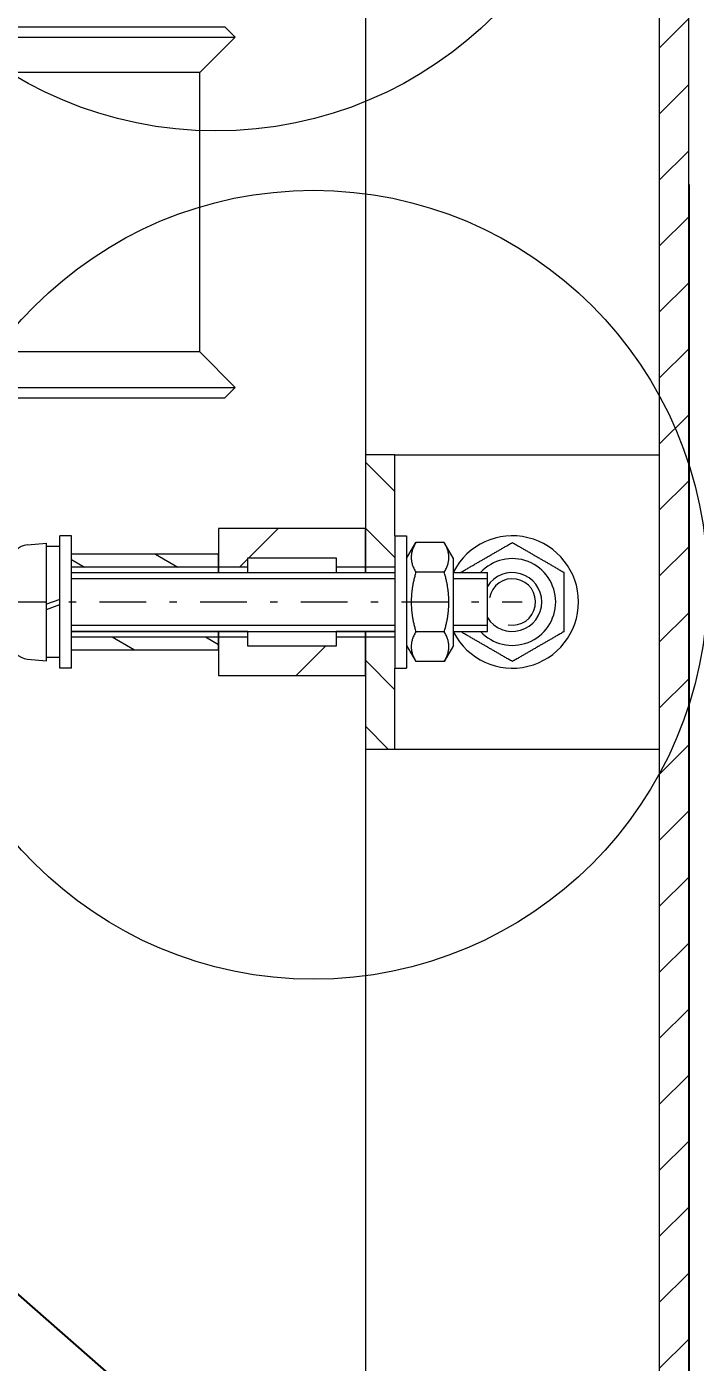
# Model space of a CAD drawing. Header units: millimetres. Extents: x 651 to 8859, y -354 to 894.
# Drawn here: x 2708.7 to 2717.8, y 67.32 to 85.48 of the extents above; entities that cross this region are included whole.
import ezdxf
from ezdxf import colors
from ezdxf.entities.mleader import LeaderData, LeaderLine
from ezdxf.math import Vec2, Vec3

# ---------------------------------------------------------------- set-up
doc = ezdxf.new("R2010")
doc.units = ezdxf.units.MM
doc.linetypes.add('DASHDOT2', pattern=[12.7, 6.35, -3.175, 0, -3.175])
doc.layers.get('0').update_dxf_attribs({"lineweight": 18})
for name, color, linetype, lineweight in [('cienka', 7, 'Continuous', 9), ('Kreskowanie (ISO)', 7, 'Continuous', 9), ('Widoczne (ISO)', 7, 'Continuous', 18), ('Widoczne wąskie (ISO)', 7, 'Continuous', 9)]:
    doc.layers.add(name, color=color, linetype=linetype, lineweight=lineweight)
doc.styles.get("Standard").update_dxf_attribs({"font": 'tahoma.ttf'})
doc.dimstyles.new('5', dxfattribs={"dimtxt": 3, "dimasz": 2.5, "dimexe": 0.18, "dimexo": 0.0625, "dimgap": 0.09, "dimtad": 0, "dimtih": 1, "dimtoh": 1, "dimdec": 0, "dimlfac": 5, "dimzin": 0, "dimdsep": 46, "dimtxsty": 'Standard', "dimcen": 0.09, "dimadec": 0, "dimazin": 0, "dimtfac": 1, "dimtdec": 0, "dimtofl": 0, "dimtmove": 0, "dimatfit": 3, "dimfxl": 1, "dimtolj": 1, "dimtzin": 0, "dimarcsym": 0})

# ---------------------------------------------------------------- blocks, each defined once
blk = doc.blocks.new('*U222')
at = {"layer": 'Widoczne wąskie (ISO)', "color": 0, "linetype": 'DASHDOT2', "ltscale": 0.1, "transparency": 16777216}
blk.add_line((-3.58, 0), (3.543, 0), dxfattribs=at)
blk = doc.blocks.new('_Dot')
at = {"color": 0, "linetype": 'ByBlock', "lineweight": -2}
blk.add_line((-0.5, 0), (-1, 0), dxfattribs=at)
at = {"color": 0, "linetype": 'ByBlock', "const_width": 0.5}
blk.add_lwpolyline([(-0.25, 0, 1), (0.25, 0, 1)], format="xyb", close=True, dxfattribs=at)
blk = doc.blocks.new('*D304')
at = {"layer": 'cienka', "color": 0, "lineweight": -2, "transparency": 16777216}
for p, q in [((2596.908, 83.338), (2596.908, 30.838)), ((2717.708, 83.338), (2717.708, 30.838)), ((2599.408, 31.018), (2653.976, 31.018)), ((2715.208, 31.018), (2660.64, 31.018))]:
    blk.add_line(p, q, dxfattribs=at)
at = {"layer": 'cienka', "color": 0, "transparency": 16777216}
for points in [[(2599.408, 31.435), (2599.408, 30.602), (2596.908, 31.018)], [(2715.208, 31.435), (2715.208, 30.602), (2717.708, 31.018)]]:
    blk.add_solid(points, dxfattribs=at)
at = {"layer": 'Defpoints', "color": 0, "transparency": 16777216}
for p in [(2596.908, 83.401), (2717.708, 83.401), (2717.708, 31.018)]:
    blk.add_point(p, dxfattribs=at)
at = {"layer": 'cienka', "color": 0, "transparency": 16777216, "insert": (2657.308, 31.018), "char_height": 3, "attachment_point": 5}
blk.add_mtext('\\A1;604', dxfattribs=at)

msp = doc.modelspace()

# ---------------------------------------------------------------- hatches: boundary and pattern name
at = {"layer": 'cienka'}
h = msp.add_hatch(dxfattribs=at)
h.set_pattern_fill('ANSI31', color=256, scale=0.2, angle=90.00021)
h.paths.add_polyline_path([(2713.708, 79.661), (2713.308, 79.661), (2713.308, 78.136), (2713.708, 78.136), (2713.708, 78.561)])
at = {"layer": 'Kreskowanie (ISO)'}
h = msp.add_hatch(dxfattribs=at)
h.set_pattern_fill('ANSI31', color=256, scale=0.2, style=0)
h.paths.add_polyline_path([(2717.708, 106.281), (2717.308, 106.281), (2717.308, 105.081), (2717.308, 91.321), (2717.308, 89.321), (2717.308, 62.521), (2717.308, 60.521), (2717.708, 60.521)])
h = msp.add_hatch(dxfattribs=at)
h.set_pattern_fill('ANSI31', color=256, scale=0.5)
h.paths.add_polyline_path([(2713.308, 77.185), (2712.908, 77.185), (2712.908, 77.061), (2711.708, 77.061), (2711.708, 77.185), (2711.308, 77.185), (2711.308, 76.661), (2713.308, 76.661)])
h.paths.add_polyline_path([(2711.708, 77.261), (2711.308, 77.261), (2711.308, 77.185), (2711.708, 77.185)])
h.paths.add_polyline_path([(2713.308, 77.185), (2712.908, 77.185)], flags=17)
h.paths.add_polyline_path([(2711.708, 78.261), (2712.908, 78.261), (2712.908, 78.061), (2713.308, 78.061), (2713.308, 78.661), (2711.308, 78.661), (2711.308, 78.311), (2711.308, 78.136), (2711.708, 78.136)])
h = msp.add_hatch(dxfattribs=at)
h.set_pattern_fill('ANSI31', color=256, scale=0.2, angle=105.00025)
h.paths.add_polyline_path([(2711.308, 77.185), (2709.308, 77.185), (2709.308, 77.011), (2711.308, 77.011)])
h.paths.add_polyline_path([(2711.308, 77.185), (2709.308, 77.185)], flags=17)
h.paths.add_polyline_path([(2711.308, 78.136), (2711.308, 78.311), (2709.308, 78.311), (2709.308, 78.136)])
h = msp.add_hatch(dxfattribs=at)
h.set_pattern_fill('ANSI31', color=256, scale=0.2, angle=90.00021)
h.paths.add_polyline_path([(2713.708, 78.136), (2713.308, 78.136), (2713.308, 78.061), (2713.708, 78.061)])
h.paths.add_polyline_path([(2713.708, 77.261), (2713.708, 76.761), (2713.708, 75.661), (2713.308, 75.661), (2713.308, 76.661), (2713.308, 77.261)])

# ---------------------------------------------------------------- linework, layer by layer
at = {"layer": 'Widoczne (ISO)'}
for p, q in [((2717.308, 106.281), (2717.308, 60.521)), ((2717.708, 60.521), (2717.708, 106.281)), ((2713.308, 89.321), (2713.308, 79.661)), ((2708.164, 85.485), (2711.393, 85.485)), ((2711.393, 85.485), (2711.535, 85.343)), ((2708.489, 85.343), (2711.535, 85.343)), ((2711.052, 84.861), (2711.535, 85.343)), ((2711.052, 84.861), (2708.072, 84.861)), ((2711.052, 81.061), (2711.052, 84.861)), ((2711.052, 81.061), (2708.072, 81.061)), ((2711.052, 81.061), (2711.535, 80.578)), ((2708.489, 80.578), (2711.535, 80.578)), ((2711.393, 80.436), (2711.535, 80.578)), ((2708.164, 80.436), (2711.393, 80.436)), ((2713.708, 79.661), (2713.308, 79.661)), ((2713.308, 79.661), (2713.308, 78.061)), ((2713.708, 78.561), (2713.708, 79.661)), ((2713.708, 79.661), (2717.308, 79.661)), ((2713.308, 78.661), (2711.308, 78.661)), ((2711.308, 78.661), (2711.308, 78.061)), ((2713.308, 78.061), (2713.308, 78.661)), ((2709.308, 78.561), (2709.148, 78.561)), ((2709.148, 76.761), (2709.148, 78.561)), ((2709.308, 77.261), (2709.308, 78.561)), ((2713.708, 78.561), (2713.708, 76.761)), ((2713.708, 78.561), (2713.868, 78.561)), ((2713.868, 78.561), (2713.868, 76.761)), ((2713.868, 78.561), (2713.868, 76.761)), ((2708.707, 78.438), (2708.968, 78.461)), ((2708.968, 76.861), (2708.968, 78.461)), ((2709.148, 78.416), (2708.968, 78.416)), ((2711.308, 78.311), (2709.308, 78.311)), ((2711.308, 78.061), (2711.308, 78.311)), ((2713.868, 78.251), (2713.994, 78.469)), ((2714.382, 78.469), (2713.994, 78.469)), ((2714.508, 78.251), (2714.382, 78.469)), ((2711.708, 78.261), (2712.908, 78.261)), ((2711.708, 78.061), (2711.708, 78.261)), ((2712.908, 78.261), (2712.908, 78.061)), ((2714.508, 77.071), (2714.508, 78.251)), ((2709.308, 78.061), (2711.308, 78.061)), ((2709.308, 78.061), (2713.708, 78.061)), ((2711.308, 78.061), (2711.708, 78.061)), ((2712.908, 78.061), (2713.308, 78.061)), ((2713.308, 78.061), (2713.708, 78.061)), ((2714.382, 78.065), (2713.994, 78.065)), ((2714.508, 78.061), (2714.968, 78.061)), ((2714.968, 77.261), (2714.968, 78.061)), ((2709.148, 77.697), (2708.968, 77.631)), ((2708.968, 77.559), (2709.148, 77.625)), ((2709.308, 76.761), (2709.308, 77.261)), ((2711.308, 77.261), (2709.308, 77.261)), ((2709.308, 77.261), (2713.708, 77.261)), ((2711.708, 77.261), (2711.308, 77.261)), ((2711.308, 77.261), (2711.308, 76.661)), ((2711.308, 77.011), (2711.308, 77.261)), ((2711.708, 77.061), (2711.708, 77.261)), ((2713.308, 77.261), (2712.908, 77.261)), ((2712.908, 77.261), (2712.908, 77.061)), ((2713.308, 76.661), (2713.308, 77.261)), ((2713.708, 77.261), (2713.308, 77.261)), ((2713.308, 77.261), (2713.308, 75.661)), ((2714.382, 77.256), (2713.994, 77.256)), ((2714.508, 77.261), (2714.968, 77.261)), ((2712.908, 77.061), (2711.708, 77.061)), ((2713.868, 77.071), (2713.994, 76.852)), ((2714.508, 77.071), (2714.382, 76.852)), ((2708.707, 76.883), (2708.968, 76.861)), ((2709.148, 76.906), (2708.968, 76.906)), ((2709.148, 76.761), (2709.148, 76.906)), ((2709.308, 77.011), (2711.308, 77.011)), ((2714.382, 76.852), (2713.994, 76.852)), ((2709.308, 76.761), (2709.148, 76.761)), ((2709.308, 76.761), (2709.148, 76.761)), ((2711.308, 76.661), (2713.308, 76.661)), ((2713.708, 76.761), (2713.868, 76.761)), ((2713.708, 75.661), (2713.708, 76.761)), ((2713.708, 76.761), (2713.868, 76.761)), ((2713.308, 75.661), (2713.308, 62.521)), ((2713.308, 75.661), (2713.708, 75.661)), ((2713.708, 75.661), (2717.308, 75.661))]:
    msp.add_line(p, q, dxfattribs=at)
for centre, radius, start, end in [((2715.308, 77.661), 0.9, 207.266, 152.734), ((2708.728, 78.199), 0.24, 95, 180), ((2715.308, 77.661), 0.59, 222.6849, 137.3151), ((2715.308, 77.661), 0.4, 211.7883, 148.2117), ((2708.728, 77.123), 0.24, 180, 265)]:
    msp.add_arc(centre, radius, start, end, dxfattribs=at)
for points, weights in [([(2713.994, 78.469), (2713.877, 78.267), (2713.994, 78.065)], [1, 1.15470053838, 1]), ([(2714.382, 78.065), (2714.498, 78.267), (2714.382, 78.469)], [1, 1.15470053838, 1]), ([(2714.608, 78.065), (2714.958, 78.267), (2715.308, 78.469)], [1, 1.15470053838, 1]), ([(2715.308, 78.469), (2715.658, 78.267), (2716.008, 78.065)], [1, 1.15470053838, 1]), ([(2713.994, 78.065), (2713.877, 77.661), (2713.994, 77.256)], [1, 1.15470053838, 1]), ([(2714.382, 77.256), (2714.498, 77.661), (2714.382, 78.065)], [1, 1.15470053838, 1]), ([(2714.608, 78.061), (2714.608, 78.063), (2714.608, 78.065)], [1.00137071219, 1.00068841957, 1]), ([(2716.008, 78.065), (2716.008, 77.661), (2716.008, 77.256)], [1, 1.15470053838, 1]), ([(2713.994, 77.256), (2713.877, 77.054), (2713.994, 76.852)], [1, 1.15470053838, 1]), ([(2714.382, 76.852), (2714.498, 77.054), (2714.382, 77.256)], [1, 1.15470053838, 1]), ([(2714.608, 77.256), (2714.608, 77.259), (2714.608, 77.261)], [1, 1.00068841957, 1.00137071219]), ([(2715.308, 76.852), (2714.958, 77.054), (2714.608, 77.256)], [1, 1.15470053838, 1]), ([(2716.008, 77.256), (2715.658, 77.054), (2715.308, 76.852)], [1, 1.15470053838, 1])]:
    msp.add_rational_spline(points, weights, degree=2, dxfattribs=at)
at = {"layer": 'Widoczne wąskie (ISO)'}
for p, q in [((2711.308, 78.136), (2709.308, 78.136)), ((2711.708, 78.136), (2711.308, 78.136)), ((2713.308, 78.136), (2712.908, 78.136)), ((2713.708, 78.136), (2713.308, 78.136)), ((2713.708, 77.977), (2709.308, 77.977)), ((2714.968, 77.977), (2714.508, 77.977)), ((2709.308, 77.344), (2713.708, 77.344)), ((2714.508, 77.344), (2714.968, 77.344)), ((2709.308, 77.185), (2711.308, 77.185)), ((2711.308, 77.185), (2711.708, 77.185)), ((2712.908, 77.185), (2713.308, 77.185)), ((2713.308, 77.185), (2713.708, 77.185))]:
    msp.add_line(p, q, dxfattribs=at)
for centre in [(2711.273, 89.432), (2712.6, 77.895)]:
    msp.add_circle(centre, 5.365, dxfattribs=at)
msp.add_arc((2715.308, 77.661), 0.316, 260, 170, dxfattribs=at)

# ---------------------------------------------------------------- block references
at = {"layer": 'Widoczne wąskie (ISO)', "linetype": 'DASHDOT2', "ltscale": 0.1}
msp.add_blockref('*U222', (2711.898, 77.661), dxfattribs=at)

# ---------------------------------------------------------------- dimensions: what is measured, and where the dimension line sits
at = {"layer": 'cienka'}
dim = msp.add_linear_dim(base=(2717.708, 31.018), p1=(2596.908, 83.401), p2=(2717.708, 83.401), dimstyle='5', dxfattribs=at)
dim.commit()
dim.dimension.update_dxf_attribs({"geometry": '*D304', "text_midpoint": (2657.308, 31.018)})

# ---------------------------------------------------------------- leaders
ml = msp.add_multileader_mtext('Standard', dxfattribs=at)
ml.set_content('35', color=256)
ml.set_leader_properties()
ml.set_arrow_properties(name='DOT')
ml.build(insert=Vec2(0, 0))
ml.multileader.update_dxf_attribs({"has_dogleg": 0, "text_left_attachment_type": 5, "text_right_attachment_type": 6, "text_top_attachment_type": 10, "dogleg_length": 0, "arrow_head_size": 1})
ctx = ml.context
ctx.base_point, ctx.char_height, ctx.arrow_head_size, ctx.landing_gap_size, ctx.plane_origin = Vec3(2702.423, 41.67), 5, 1, 0, Vec3(2742.752, 72.698)
ctx.left_attachment, ctx.right_attachment, ctx.bottom_attachment = 5, 6, 10
notes = []
notes.append((ctx, [(1, (1, 1, 0), (2702.423, 41.67), (1, 0), 0, [(0, [(2685.71, 81.78)], 0, [])])]))
ctx.mtext.insert, ctx.mtext.width, ctx.mtext.flow_direction = Vec3(2702.423, 47.774), 5.83274, 5
ml = msp.add_multileader_mtext('Standard', dxfattribs=at)
ml.set_content('29', color=256)
ml.set_leader_properties()
ml.set_arrow_properties(name='DOT')
ml.build(insert=Vec2(0, 0))
ml.multileader.update_dxf_attribs({"has_dogleg": 0, "text_left_attachment_type": 5, "text_right_attachment_type": 6, "text_top_attachment_type": 10, "dogleg_length": 0, "arrow_head_size": 1})
ctx = ml.context
ctx.base_point, ctx.char_height, ctx.arrow_head_size, ctx.landing_gap_size, ctx.plane_origin = Vec3(2728.303, 50.967), 5, 1, 0, Vec3(2801.442, 123.319)
ctx.left_attachment, ctx.right_attachment, ctx.bottom_attachment = 5, 6, 10
notes.append((ctx, [(1, (1, 1, 0), (2728.303, 50.967), (1, 0), 0, [(0, [(2707.835, 68.896)], 0, [])])]))
ctx.mtext.insert, ctx.mtext.width, ctx.mtext.flow_direction = Vec3(2728.303, 57.071), 6.46407, 5
for ctx, leaders in notes:
    for number, flags, end, landing, length, lines in leaders:
        leader = LeaderData()
        leader.index, (leader.has_last_leader_line, leader.has_dogleg_vector, leader.attachment_direction) = number, flags
        leader.last_leader_point, leader.dogleg_vector, leader.dogleg_length = Vec3(end), Vec3(landing), length
        for number, points, colour, breaks in lines:
            line = LeaderLine()
            line.index, line.vertices, line.color, line.breaks = number, Vec3.list(points), colors.encode_raw_color(colour), breaks
            leader.lines.append(line)
        ctx.leaders.append(leader)

doc.saveas('drawing.dxf')
